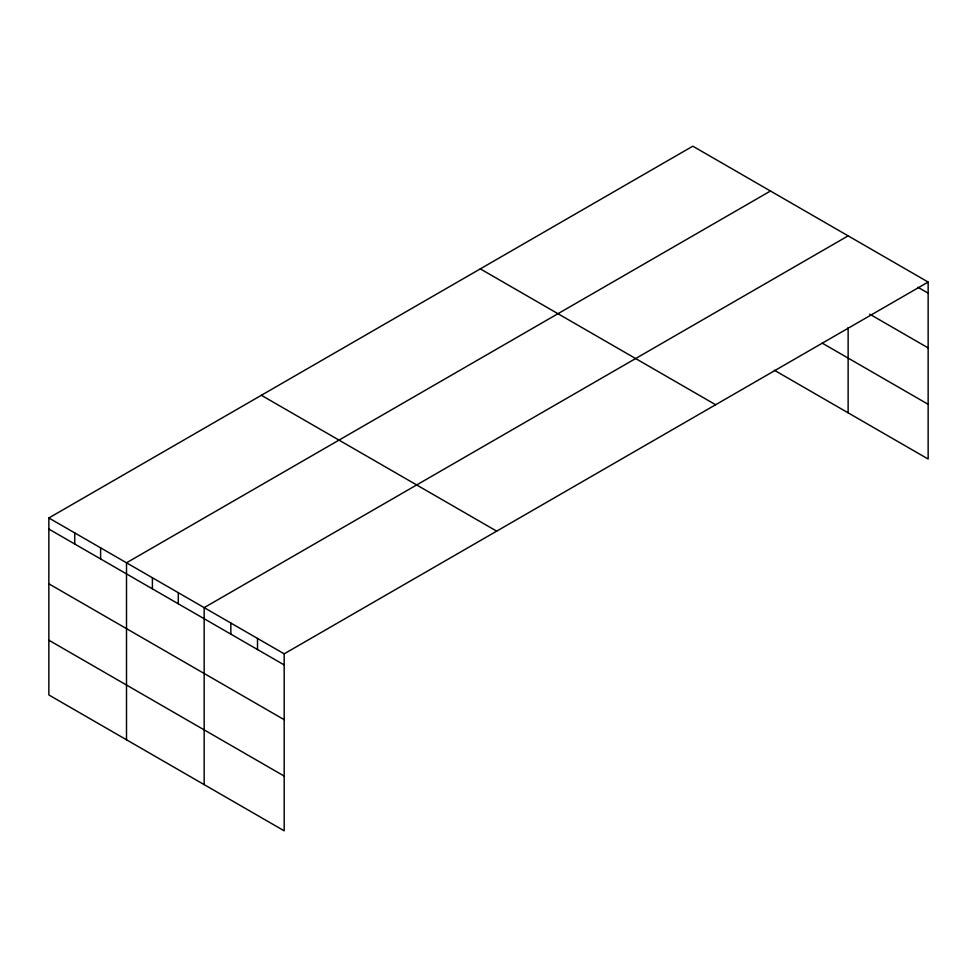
<?xml version="1.0" encoding="UTF-8"?>
<svg xmlns="http://www.w3.org/2000/svg" width="977" height="977" viewBox="0 0 977 977"><rect width="100%" height="100%" fill="white"/><g stroke="black" fill="none" stroke-linecap="round" stroke-linejoin="round"><path stroke-width="1.47" d="M48.85 517.969L284.185 653.833L284.185 830.816L48.85 694.952L48.85 517.969L692.815 146.184L928.15 282.048L928.15 459.031L774.358 370.246M770.474 191.016L126.509 562.801L126.509 739.784M848.134 235.86L204.169 607.645L204.169 784.629M284.185 653.833L928.15 282.048M917.989 287.287L928.15 293.149M869.725 314.167L928.15 347.897M822.243 343.147L928.15 404.295M480.305 268.87L715.64 404.734M261.36 395.282L496.695 531.146M48.85 529.07L284.185 664.934M48.85 583.806L284.185 719.683M48.85 640.204L284.185 776.08M848.134 327.613L848.134 412.844M257.513 638.433L257.513 649.546M230.841 623.045L230.841 634.146M178.29 592.697L178.29 603.798M152.4 577.749L152.4 588.85M100.619 547.853L100.619 558.954M74.74 532.917L74.74 544.018"/></g></svg>
